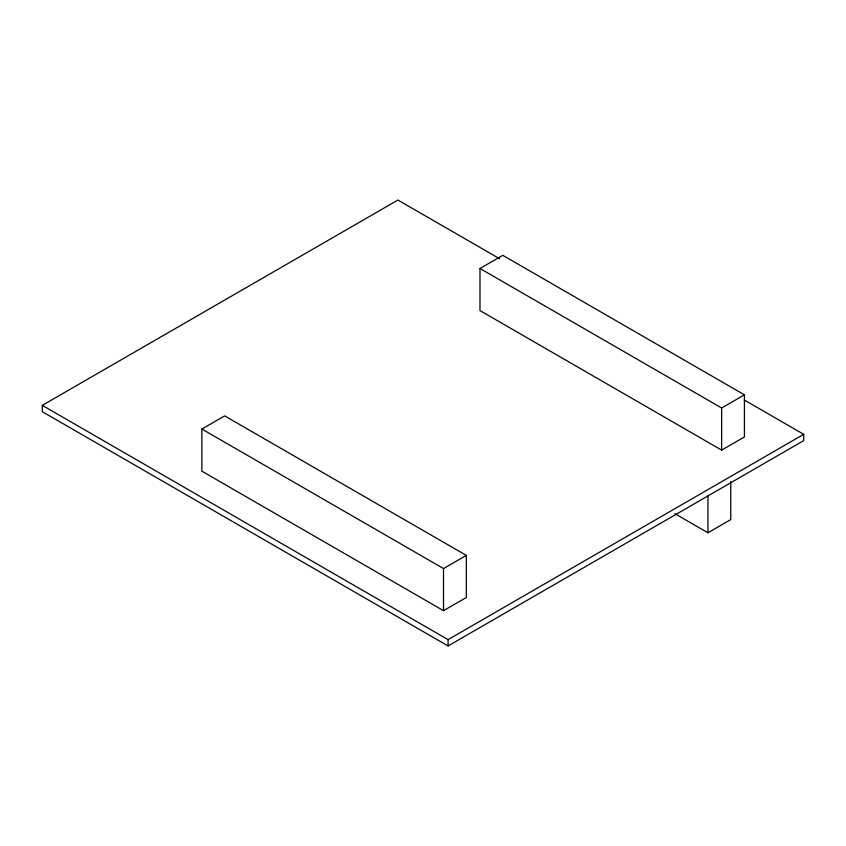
<?xml version="1.0" encoding="UTF-8"?>
<svg xmlns="http://www.w3.org/2000/svg" width="846" height="846" viewBox="0 0 846 846"><rect width="100%" height="100%" fill="white"/><g stroke="black" fill="none" stroke-linecap="round" stroke-linejoin="round"><path stroke-width="1.27" d="M744.258 399.999L803.7 434.315L803.7 440.639L448.073 645.953L42.3 411.685L42.3 405.361L397.927 200.047L499.658 258.781M201.877 429.049L224.676 415.894L466.315 555.399L466.315 597.519L443.516 610.685L201.877 471.169L201.877 429.049L443.516 568.565L466.315 555.399M479.989 268.489L502.788 255.323L744.427 394.839L744.427 436.948L721.638 450.114L479.989 310.598L479.989 268.489L721.638 407.994L744.427 394.839M42.3 405.361L448.073 639.639L803.7 434.315M674.897 513.681L707.954 532.769L730.754 519.603L730.754 481.437M721.638 407.994L721.638 450.114M707.954 495.915L707.954 532.769M448.073 639.639L448.073 645.953M443.516 568.565L443.516 610.685"/></g></svg>
